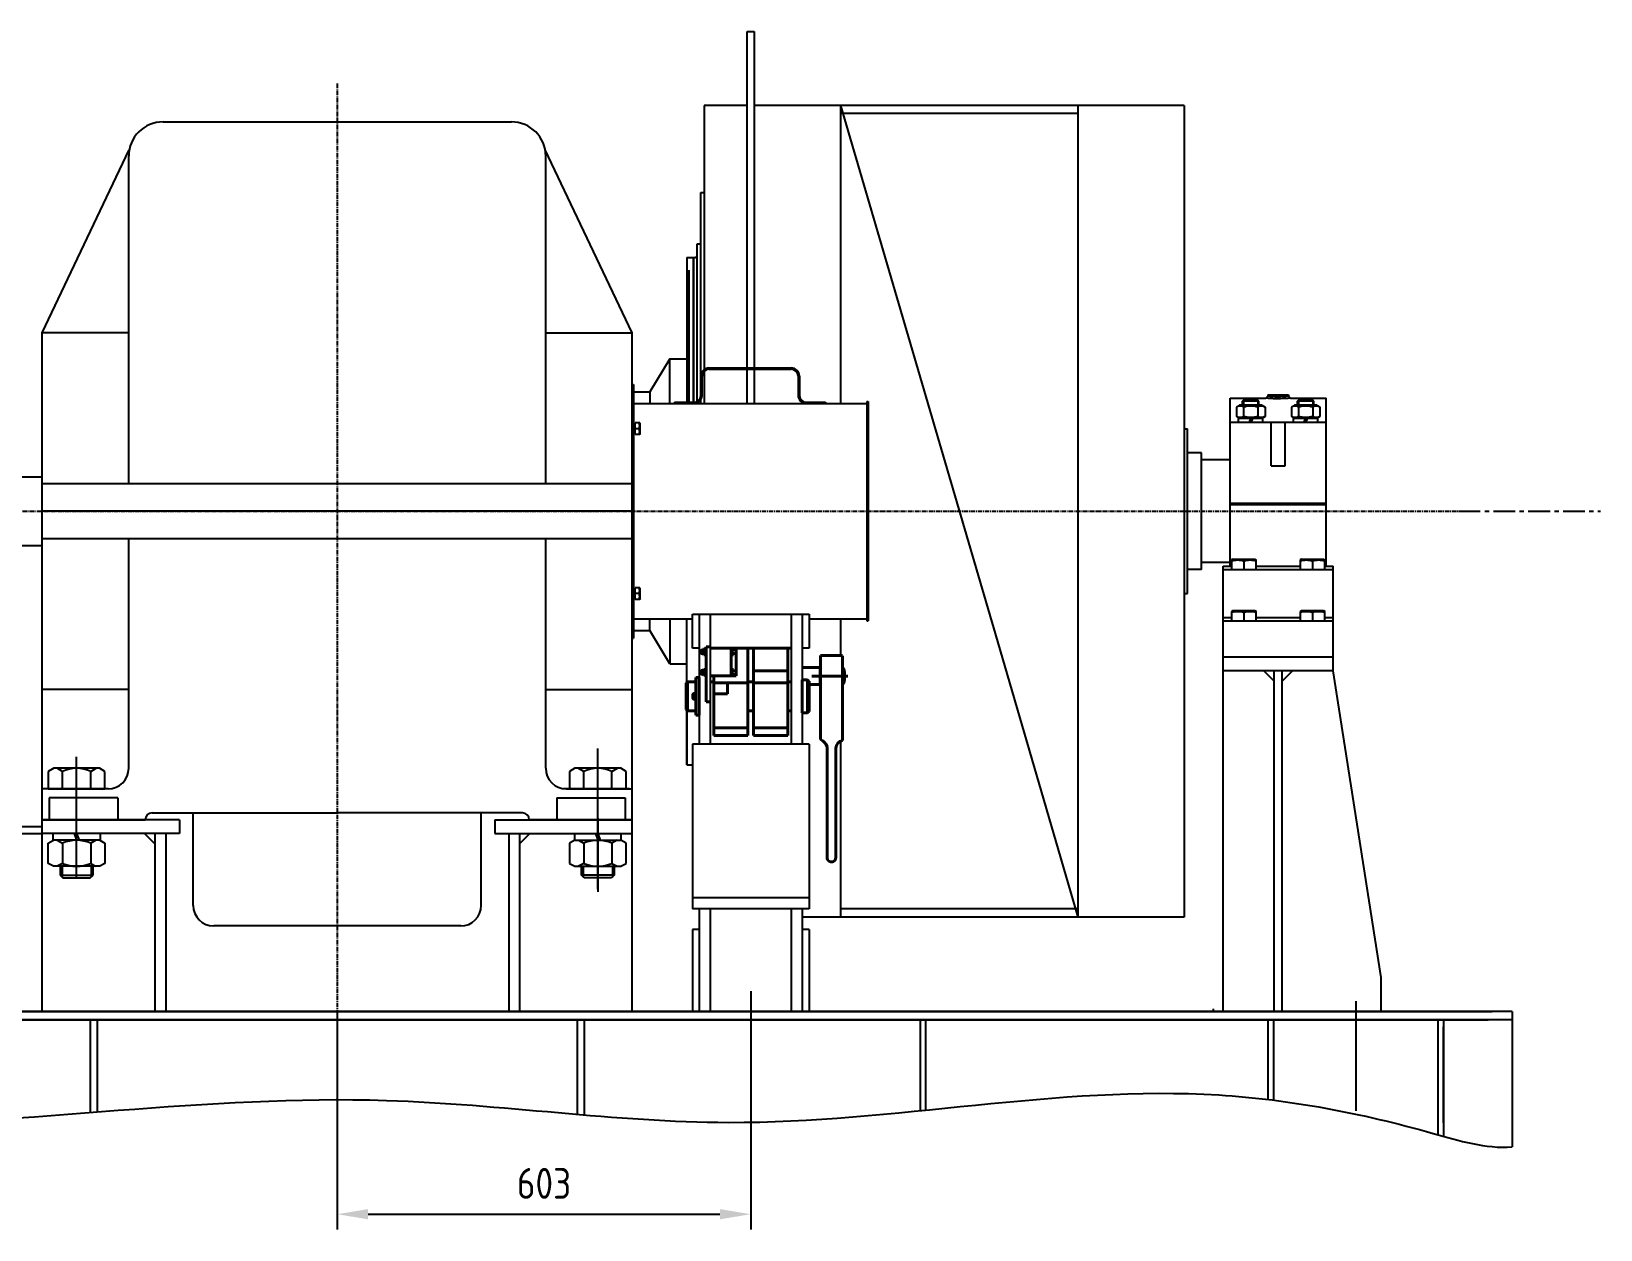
# Model space of a CAD drawing. Header units: millimetres. Extents: x 467 to 39028, y -12467 to 24298.
# Drawn here: x 17589 to 19877, y -1292 to 456 of the extents above; entities that cross this region are included whole.
import ezdxf

# ---------------------------------------------------------------- set-up
doc = ezdxf.new("R2010")
doc.units = ezdxf.units.MM
doc.linetypes.add('CENTER', pattern=[50.8, 31.75, -6.35, 6.35, -6.35])
doc.linetypes.add('CENTER2', pattern=[1.125, 0.75, -0.125, 0.125, -0.125])
for name, color, linetype in [('Bord', 1, 'Continuous'), ('Cen', 5, 'CENTER'), ('CEN2', 5, 'CENTER2'), ('Dim', 7, 'Continuous')]:
    doc.layers.add(name, color=color, linetype=linetype)
doc.layers.add('Con', color=6, linetype='Continuous', lineweight=18)
doc.layers.add('Cont', color=6, linetype='Continuous', lineweight=40)
doc.styles.add('Style1', font='romans.shx', dxfattribs={"width": 0.8})
doc.dimstyles.new('LIN15', dxfattribs={"dimscale": 15, "dimtxt": 3, "dimasz": 3, "dimexe": 1.5, "dimexo": 0, "dimgap": 1.5, "dimtad": 1, "dimdec": 0, "dimzin": 13, "dimdsep": 46, "dimtxsty": 'Style1', "dimcen": 0, "dimclrt": 3, "dimadec": 0, "dimazin": 0, "dimtfac": 1, "dimtdec": 0, "dimtmove": 0, "dimatfit": 3, "dimfxl": 1, "dimtolj": 1, "dimtzin": 13, "dimarcsym": 0})

# ---------------------------------------------------------------- blocks, each defined once
blk = doc.blocks.new('*D88')
at = {"layer": 'Defpoints', "color": 0, "transparency": 16777216}
for p in [(18637.8, -944.2), (18034.9, -974.2), (18637.8, -1269.7)]:
    blk.add_point(p, dxfattribs=at)
at = {"layer": 'Dim', "color": 0, "lineweight": -2, "transparency": 16777216}
for p, q in [((18637.8, -944.2), (18637.8, -1292.2)), ((18034.9, -974.2), (18034.9, -1292.2)), ((18079.9, -1269.7), (18592.8, -1269.7))]:
    blk.add_line(p, q, dxfattribs=at)
at = {"layer": 'Dim', "color": 0, "transparency": 16777216}
for points in [[(18079.9, -1262.2), (18079.9, -1277.2), (18034.9, -1269.7)], [(18592.8, -1262.2), (18592.8, -1277.2), (18637.8, -1269.7)]]:
    blk.add_solid(points, dxfattribs=at)
at = {"layer": 'Dim', "color": 3, "transparency": 16777216, "insert": (18336.4, -1224.7), "char_height": 45, "attachment_point": 5, "style": 'Style1'}
blk.add_mtext('\\A1;603', dxfattribs=at)
blk = doc.blocks.new('ключ2')
for p, q in [((22804.8, 4531.1), (22804.8, 4478.8)), ((22774.6, 4523.3), (22774.6, 4491.3)), ((22775.4, 4523.3), (22898.8, 4523.2)), ((22909.8, 4513.5), (23069.7, 4513.5)), ((22774.6, 4491.3), (22897.3, 4491.3)), ((22908.1, 4500.8), (23070.1, 4500.8))]:
    blk.add_line(p, q)
for centre, radius, start, end in [((22910.4, 4525.4), 11.9, 190.7508, 267.1677), ((23069.7, 4507.2), 6.34, 266.83, 90.0179), ((22914.1, 4483), 18.8, 108.722, 153.9899)]:
    blk.add_arc(centre, radius, start, end)

msp = doc.modelspace()

# ---------------------------------------------------------------- linework, layer by layer
at = {"layer": 'Bord'}
for p, q in [((18632.845, 455.792), (18642.845, 455.792)), ((18632.845, -87.204), (18632.845, 455.792)), ((18642.845, 455.792), (18642.842, -87.204)), ((18569.902, 347.794), (18569.916, -37.447)), ((18632.845, 347.793), (18569.902, 347.793)), ((19269.902, 347.795), (18642.844, 347.793)), ((18768.902, 347.802), (18768.918, -87.204)), ((18768.902, 347.793), (18997.432, -434.204)), ((19114.902, 347.793), (19114.908, -434.204)), ((19269.902, 347.794), (19269.902, -434.204)), ((17780.902, 323.796), (18288.902, 323.796)), ((19114.902, 335.794), (18768.902, 335.793)), ((17604.902, 15.796), (17731.77, 283.072)), ((18464.902, 15.796), (18338.034, 283.072)), ((17730.902, -204.337), (17730.902, 273.796)), ((18338.902, -204.337), (18338.902, 273.796)), ((18564.902, 220.798), (18569.907, 220.798)), ((18564.902, -75.237), (18564.902, 220.798)), ((18559.902, -83.864), (18559.902, 145.798)), ((18559.902, 145.798), (18564.902, 145.798)), ((18544.902, 125.798), (18544.902, -85.204)), ((18544.902, 125.798), (18555.902, 125.798)), ((18544.902, 125.798), (18555.902, 125.798)), ((18553.902, 125.798), (18553.902, -85.204)), ((18553.902, 115.798), (18553.902, 107.498)), ((18554.902, -85.204), (18554.902, 125.798)), ((18554.902, 107.498), (18554.902, 115.798)), ((18547.843, -85.204), (18547.843, 107.498)), ((17604.902, -974.204), (17604.902, 15.796)), ((17730.902, 15.796), (17604.902, 15.796)), ((18338.902, 15.796), (18464.902, 15.796)), ((18464.902, -974.204), (18464.902, 15.796)), ((18519.902, -21.702), (18490.639, -70.074)), ((18519.902, -87.204), (18519.902, -21.702)), ((18519.902, -21.702), (18544.902, -21.702)), ((18569.916, -40.049), (18569.918, -87.204)), ((18576.902, -35.204), (18696.902, -35.204)), ((18576.902, -37.204), (18696.902, -37.204)), ((18464.902, -59.204), (18466.902, -59.204)), ((18466.902, -59.204), (18466.902, -429.204)), ((18564.902, -75.204), (18564.902, -47.204)), ((18566.902, -75.204), (18566.902, -47.204)), ((18706.902, -47.204), (18706.902, -75.204)), ((18708.902, -47.204), (18708.902, -75.204)), ((18464.902, -70.074), (18490.639, -70.074)), ((18466.902, -87.204), (18806.902, -87.204)), ((18490.639, -70.074), (18490.639, -87.204)), ((18526.902, -85.204), (18526.902, -87.204)), ((18526.902, -85.204), (18554.902, -85.204)), ((18526.902, -87.204), (18554.902, -87.204)), ((18531.902, -85.204), (18531.902, -87.204)), ((18554.902, -87.204), (18718.902, -87.204)), ((18564.902, -87.204), (18564.902, -81.837)), ((18718.902, -85.204), (18746.902, -85.204)), ((18718.902, -87.204), (18746.902, -87.204)), ((18741.902, -85.204), (18741.902, -87.204)), ((18746.902, -85.204), (18746.902, -87.204)), ((18806.902, -84.204), (18806.902, -404.204)), ((18806.902, -84.204), (18808.902, -84.204)), ((18808.902, -84.204), (18808.902, -404.204)), ((19336.902, -114.206), (19336.902, -79.206)), ((19336.902, -79.206), (19388.902, -79.206)), ((19350.702, -89.706), (19346.117, -92.352)), ((19383.102, -89.706), (19350.702, -89.706)), ((19354.902, -83.706), (19357.402, -81.206)), ((19354.902, -89.706), (19354.902, -83.706)), ((19378.902, -83.706), (19354.902, -83.706)), ((19356.527, -82.081), (19356.527, -89.706)), ((19356.527, -82.081), (19377.277, -82.081)), ((19376.401, -81.206), (19357.403, -81.206)), ((19378.902, -83.706), (19376.402, -81.206)), ((19377.277, -82.081), (19377.277, -89.706)), ((19378.902, -89.706), (19378.902, -83.706)), ((19383.102, -89.706), (19387.686, -92.352)), ((19388.902, -79.206), (19391.902, -76.206)), ((19391.902, -74.206), (19391.902, -76.206)), ((19391.902, -74.206), (19421.902, -74.206)), ((19421.902, -74.206), (19421.902, -76.206)), ((19421.902, -76.206), (19424.902, -79.206)), ((19424.902, -79.206), (19476.902, -79.206)), ((19430.702, -89.706), (19426.117, -92.352)), ((19463.102, -89.706), (19430.702, -89.706)), ((19434.902, -83.706), (19437.402, -81.206)), ((19434.902, -89.706), (19434.902, -83.706)), ((19458.902, -83.706), (19434.902, -83.706)), ((19436.527, -82.081), (19436.527, -89.706)), ((19436.527, -82.081), (19457.277, -82.081)), ((19456.401, -81.206), (19437.403, -81.206)), ((19458.902, -83.706), (19456.402, -81.206)), ((19457.277, -82.081), (19457.277, -89.706)), ((19458.902, -89.706), (19458.902, -83.706)), ((19463.102, -89.706), (19467.686, -92.352)), ((19476.902, -114.206), (19476.902, -79.206)), ((19336.902, -234.206), (19336.902, -114.206)), ((19336.902, -114.206), (19476.902, -114.206)), ((19346.117, -92.352), (19346.117, -106.059)), ((19346.117, -106.059), (19350.702, -108.706)), ((19349.152, -114.206), (19349.152, -108.706)), ((19384.652, -108.706), (19349.152, -108.706)), ((19356.509, -92.352), (19356.509, -106.059)), ((19366.439, -108.706), (19364.438, -114.206)), ((19369.366, -108.706), (19367.364, -114.206)), ((19377.294, -92.352), (19377.294, -106.059)), ((19387.686, -106.059), (19383.102, -108.706)), ((19384.652, -114.206), (19384.652, -108.706)), ((19387.686, -92.352), (19387.686, -106.059)), ((19396.902, -177.892), (19396.902, -114.206)), ((19416.902, -177.892), (19416.902, -114.206)), ((19426.117, -92.352), (19426.117, -106.059)), ((19426.117, -106.059), (19430.702, -108.706)), ((19429.152, -114.206), (19429.152, -108.706)), ((19464.652, -108.706), (19429.152, -108.706)), ((19436.509, -92.352), (19436.509, -106.059)), ((19446.439, -108.706), (19444.438, -114.206)), ((19449.366, -108.706), (19447.364, -114.206)), ((19457.294, -92.352), (19457.294, -106.059)), ((19467.686, -106.059), (19463.102, -108.706)), ((19464.652, -114.206), (19464.652, -108.706)), ((19467.686, -92.352), (19467.686, -106.059)), ((19476.902, -234.206), (19476.902, -114.206)), ((18466.902, -116.445), (18469.402, -116.445)), ((18469.402, -132.495), (18469.402, -115.495)), ((18475.911, -115.495), (18469.402, -115.495)), ((18475.152, -123.995), (18469.402, -123.995)), ((18475.911, -132.495), (18469.402, -132.495)), ((18476.402, -116.345), (18475.911, -115.495)), ((18476.402, -131.645), (18475.911, -132.495)), ((18476.402, -131.645), (18476.402, -116.346)), ((19269.902, -124.206), (19274.902, -124.206)), ((19274.902, -364.206), (19274.902, -124.206)), ((19294.902, -159.206), (19274.902, -159.206)), ((19294.902, -329.206), (19294.902, -159.206)), ((19336.902, -169.206), (19294.902, -169.206)), ((19396.902, -177.894), (19416.902, -177.894)), ((17504.902, -194.204), (17604.902, -194.204)), ((18034.902, -204.337), (17604.902, -204.337)), ((18464.902, -204.337), (18034.902, -204.337)), ((18466.902, -194.202), (18464.902, -194.202)), ((18034.902, -244.204), (17604.902, -244.204)), ((18464.902, -244.204), (18034.902, -244.204)), ((19336.902, -232.206), (19476.902, -232.206)), ((19336.902, -324.206), (19336.902, -234.206)), ((19336.902, -234.206), (19476.902, -234.206)), ((19353.902, -234.206), (19353.902, -232.206)), ((19354.902, -234.206), (19354.902, -232.206)), ((19378.902, -234.206), (19378.902, -232.206)), ((19379.902, -234.206), (19379.902, -232.206)), ((19433.902, -234.206), (19433.902, -232.206)), ((19434.902, -234.206), (19434.902, -232.206)), ((19458.902, -234.206), (19458.902, -232.206)), ((19459.902, -234.206), (19459.902, -232.206)), ((19476.902, -324.206), (19476.902, -234.206)), ((17504.902, -294.204), (17604.902, -294.204)), ((18034.902, -284.337), (17604.902, -284.337)), ((17730.902, -619.204), (17730.902, -284.337)), ((18464.902, -284.337), (18034.902, -284.337)), ((18338.902, -619.204), (18338.902, -284.337)), ((18466.902, -294.205), (18464.902, -294.205)), ((19336.902, -319.206), (19294.902, -319.206)), ((19340.702, -314.206), (19338.902, -315.245)), ((19338.902, -315.245), (19338.902, -329.206)), ((19340.702, -314.206), (19373.101, -314.206)), ((19356.902, -316.852), (19356.902, -329.206)), ((19373.102, -314.206), (19374.902, -315.245)), ((19374.902, -329.206), (19374.902, -315.245)), ((19440.702, -314.206), (19438.902, -315.245)), ((19438.902, -315.245), (19438.902, -329.206)), ((19440.702, -314.206), (19473.101, -314.206)), ((19456.902, -316.852), (19456.902, -329.206)), ((19473.102, -314.206), (19474.902, -315.245)), ((19474.902, -329.206), (19474.902, -315.245)), ((19294.902, -329.206), (19274.902, -329.206)), ((19326.902, -399.206), (19326.902, -324.206)), ((19326.902, -324.206), (19338.902, -324.206)), ((19326.902, -329.206), (19486.902, -329.206)), ((19374.902, -324.206), (19438.902, -324.206)), ((19474.902, -324.206), (19486.902, -324.206)), ((19486.902, -399.206), (19486.902, -324.206)), ((18466.902, -356.862), (18469.402, -356.862)), ((18469.402, -372.912), (18469.402, -355.912)), ((18475.911, -355.912), (18469.402, -355.912)), ((18475.152, -364.412), (18469.402, -364.412)), ((18476.402, -356.762), (18475.911, -355.912)), ((18476.402, -372.062), (18476.402, -356.762)), ((19269.902, -364.206), (19274.902, -364.206)), ((18475.911, -372.912), (18469.402, -372.912)), ((18476.402, -372.062), (18475.911, -372.912)), ((18466.902, -401.204), (18552.843, -401.204)), ((18490.639, -418.333), (18490.639, -401.204)), ((18519.902, -401.204), (18519.902, -466.705)), ((18544.902, -494.063), (18544.902, -401.204)), ((18544.902, -494.063), (18544.902, -401.204)), ((18544.902, -494.063), (18544.902, -401.204)), ((18722.843, -401.204), (18806.902, -401.204)), ((18768.929, -401.204), (18768.929, -454.451)), ((18806.902, -404.204), (18808.902, -404.204)), ((19326.902, -974.206), (19326.902, -399.206)), ((19326.902, -399.206), (19338.902, -399.206)), ((19326.902, -399.206), (19338.902, -399.206)), ((19326.902, -404.206), (19486.902, -404.206)), ((19340.702, -389.206), (19338.902, -390.245)), ((19338.902, -390.245), (19338.902, -404.206)), ((19340.702, -389.206), (19373.101, -389.206)), ((19356.902, -391.852), (19356.902, -404.206)), ((19373.102, -389.206), (19374.902, -390.245)), ((19374.902, -404.206), (19374.902, -390.245)), ((19374.902, -399.206), (19438.902, -399.206)), ((19374.902, -399.206), (19438.902, -399.206)), ((19440.702, -389.206), (19438.902, -390.245)), ((19438.902, -390.245), (19438.902, -404.206)), ((19440.702, -389.206), (19473.101, -389.206)), ((19456.902, -391.852), (19456.902, -404.206)), ((19473.102, -389.206), (19474.902, -390.245)), ((19474.902, -404.206), (19474.902, -390.245)), ((19474.902, -399.206), (19486.902, -399.206)), ((19474.902, -399.206), (19486.902, -399.206)), ((19486.902, -477.206), (19486.902, -399.206)), ((18464.902, -418.333), (18490.639, -418.333)), ((18464.902, -429.204), (18466.902, -429.204)), ((18519.902, -466.705), (18490.639, -418.333)), ((18768.93, -434.204), (18768.931, -454.451)), ((18997.432, -434.204), (19114.912, -836.202)), ((19114.908, -434.204), (19114.912, -836.202)), ((19269.902, -434.204), (19269.905, -836.202)), ((19486.902, -457.206), (19326.902, -457.206)), ((18519.902, -466.705), (18544.902, -466.705)), ((19486.902, -477.206), (19326.902, -477.206)), ((19385.902, -477.206), (19400.902, -492.206)), ((19400.902, -974.206), (19400.902, -477.206)), ((19412.902, -974.206), (19412.902, -477.206)), ((19412.902, -492.206), (19427.902, -477.206)), ((19556.902, -924.206), (19486.902, -477.206)), ((17730.902, -504.204), (17604.902, -504.204)), ((18338.902, -504.204), (18464.902, -504.204)), ((18544.902, -614.205), (18544.902, -534.344)), ((18544.902, -614.205), (18544.902, -534.344)), ((18544.902, -614.205), (18544.902, -534.344)), ((18544.902, -534.344), (18544.902, -614.205)), ((18414.902, -795.651), (18414.902, -590.442)), ((18768.936, -579.371), (18768.945, -836.199)), ((17654.902, -777.479), (17654.902, -602.658)), ((18414.902, -777.479), (18414.902, -602.658)), ((18414.902, -777.479), (18414.902, -602.658)), ((18544.902, -614.205), (18547.843, -614.205)), ((18544.902, -614.205), (18547.843, -614.205)), ((18544.902, -614.205), (18552.843, -614.205)), ((18544.902, -614.205), (18552.843, -614.205)), ((18544.902, -614.205), (18552.843, -614.205)), ((17621.491, -619.204), (17613.602, -623.759)), ((17613.602, -623.759), (17613.602, -649.204)), ((17688.313, -619.204), (17621.491, -619.204)), ((17634.252, -623.759), (17626.363, -619.204)), ((17634.252, -649.204), (17634.252, -623.759)), ((17675.552, -623.759), (17683.441, -619.204)), ((17675.552, -649.204), (17675.552, -623.759)), ((17696.202, -623.759), (17688.313, -619.204)), ((17696.202, -649.204), (17696.202, -623.759)), ((18381.491, -619.204), (18373.602, -623.759)), ((18373.602, -623.759), (18373.602, -649.204)), ((18448.313, -619.204), (18381.491, -619.204)), ((18394.252, -623.759), (18386.363, -619.204)), ((18394.252, -649.204), (18394.252, -623.759)), ((18435.552, -623.759), (18443.441, -619.204)), ((18435.552, -649.204), (18435.552, -623.759)), ((18456.202, -623.759), (18448.313, -619.204)), ((18456.202, -649.204), (18456.202, -623.759)), ((17700.902, -649.204), (17604.902, -649.204)), ((17613.602, -649.204), (17696.202, -649.204)), ((17714.902, -662.204), (17614.902, -662.204)), ((17614.902, -662.204), (17614.902, -694.204)), ((17714.902, -662.204), (17714.902, -694.204)), ((18354.902, -662.204), (18454.902, -662.204)), ((18354.902, -662.204), (18354.902, -694.204)), ((18460.902, -649.204), (18364.902, -649.204)), ((18368.902, -649.204), (18464.902, -649.204)), ((18373.602, -649.204), (18456.202, -649.204)), ((18456.203, -649.204), (18373.603, -649.204)), ((18454.902, -662.204), (18454.902, -694.204)), ((17764.902, -684.204), (18034.902, -684.204)), ((17824.902, -819.204), (17824.902, -684.204)), ((18304.902, -684.204), (18034.902, -684.204)), ((18244.902, -819.204), (18244.902, -684.204)), ((17542.958, -704.204), (17604.902, -704.204)), ((17604.902, -694.204), (17754.902, -694.204)), ((17604.902, -694.204), (17754.902, -694.204)), ((17804.902, -694.204), (17604.902, -694.204)), ((17754.902, -694.204), (17754.902, -694.204)), ((17754.902, -694.204), (17754.902, -694.204)), ((17804.902, -694.204), (17804.902, -714.204)), ((18264.902, -694.204), (18264.902, -714.204)), ((18264.902, -694.204), (18464.902, -694.204)), ((18464.902, -694.204), (18314.902, -694.204)), ((18314.902, -694.204), (18314.902, -694.204)), ((18414.902, -691.865), (18414.902, -799.175)), ((17542.958, -714.204), (17604.902, -714.204)), ((17804.902, -714.204), (17604.902, -714.204)), ((17613.602, -728.563), (17621.152, -724.204)), ((17613.602, -757.845), (17613.602, -728.563)), ((17620.652, -724.204), (17620.652, -714.204)), ((17689.152, -724.204), (17620.652, -724.204)), ((17688.652, -724.204), (17621.152, -724.204)), ((17626.702, -724.204), (17634.252, -728.563)), ((17634.252, -728.563), (17634.252, -757.845)), ((17651.262, -714.204), (17654.902, -724.204)), ((17654.902, -714.204), (17658.542, -724.204)), ((17683.102, -724.204), (17675.552, -728.563)), ((17675.552, -728.563), (17675.552, -757.845)), ((17688.652, -724.204), (17696.202, -728.563)), ((17689.152, -714.204), (17689.152, -724.204)), ((17696.202, -728.563), (17696.202, -757.845)), ((17768.902, -729.204), (17753.902, -714.204)), ((17768.902, -714.204), (17768.902, -974.204)), ((17784.902, -714.204), (17784.902, -974.204)), ((18264.902, -714.204), (18464.902, -714.204)), ((18284.902, -714.204), (18284.902, -974.204)), ((18300.902, -714.204), (18300.902, -974.204)), ((18300.902, -729.204), (18315.902, -714.204)), ((18381.152, -724.204), (18373.602, -728.563)), ((18373.602, -728.563), (18373.602, -757.845)), ((18380.652, -714.204), (18380.652, -724.204)), ((18380.652, -724.204), (18449.152, -724.204)), ((18381.152, -724.204), (18448.652, -724.204)), ((18386.702, -724.204), (18394.252, -728.563)), ((18394.252, -728.563), (18394.252, -757.845)), ((18411.262, -714.204), (18414.902, -724.204)), ((18414.902, -714.204), (18418.542, -724.204)), ((18443.102, -724.204), (18435.552, -728.563)), ((18435.552, -728.563), (18435.552, -757.845)), ((18456.202, -728.563), (18448.652, -724.204)), ((18449.152, -724.204), (18449.152, -714.204)), ((18456.202, -757.845), (18456.202, -728.563)), ((17621.152, -762.204), (17613.602, -757.845)), ((17688.652, -762.204), (17621.152, -762.204)), ((17634.252, -757.845), (17626.702, -762.204)), ((17630.902, -762.204), (17630.902, -775.204)), ((17630.902, -775.204), (17634.902, -779.204)), ((17630.902, -775.204), (17678.902, -775.204)), ((17633.609, -762.204), (17633.609, -777.91)), ((17674.902, -779.204), (17678.902, -775.204)), ((17675.552, -757.845), (17683.102, -762.204)), ((17676.196, -762.204), (17676.196, -777.91)), ((17678.902, -775.204), (17678.902, -762.204)), ((17696.202, -757.845), (17688.652, -762.204)), ((18373.602, -757.845), (18381.152, -762.204)), ((18381.152, -762.204), (18448.652, -762.204)), ((18394.252, -757.845), (18386.702, -762.204)), ((18390.902, -775.204), (18390.902, -762.204)), ((18438.902, -775.204), (18390.902, -775.204)), ((18394.902, -779.204), (18390.902, -775.204)), ((18393.609, -762.204), (18393.609, -777.91)), ((18438.902, -775.204), (18434.902, -779.204)), ((18435.552, -757.845), (18443.102, -762.204)), ((18436.196, -762.204), (18436.196, -777.91)), ((18438.902, -762.204), (18438.902, -775.204)), ((18448.652, -762.204), (18456.202, -757.845)), ((17634.902, -779.204), (17674.902, -779.204)), ((18434.902, -779.204), (18394.902, -779.204)), ((19255.338, -836.202), (18712.843, -836.2)), ((19114.912, -824.202), (18768.945, -824.201)), ((19269.905, -836.202), (19255.338, -836.202)), ((18214.902, -849.204), (17854.902, -849.204)), ((19556.902, -974.206), (19556.902, -924.206)), ((19519.902, -958.694), (19519.902, -1118.854)), ((13737.902, -974.204), (19718.724, -974.204)), ((17604.902, -974.204), (17784.902, -974.204)), ((17604.902, -974.204), (17784.902, -974.204)), ((17604.902, -974.204), (17784.902, -974.204)), ((17604.902, -974.204), (17784.902, -974.204)), ((18284.902, -974.204), (18464.902, -974.204)), ((18284.902, -974.204), (18464.902, -974.204)), ((18620.337, -974.204), (18655.337, -974.204)), ((18620.337, -974.204), (18655.337, -974.204)), ((19220.338, -974.204), (19255.338, -974.204)), ((19220.338, -974.204), (19255.338, -974.204)), ((19311.902, -970.206), (19311.902, -974.206)), ((19354.902, -974.204), (19684.902, -974.204)), ((19354.902, -974.204), (19684.902, -974.204)), ((19354.902, -974.204), (19684.902, -974.204)), ((19684.902, -974.204), (19354.902, -974.204)), ((19354.902, -974.204), (19684.902, -974.204)), ((19684.902, -974.204), (19354.902, -974.204)), ((19747.902, -974.204), (19747.902, -986.204)), ((19747.902, -974.204), (19747.902, -986.204)), ((13737.902, -986.204), (19713.27, -986.204)), ((17674.902, -986.204), (17674.902, -1121.198)), ((17684.902, -986.204), (17684.902, -1120.423)), ((18384.902, -986.204), (18384.902, -1123.87)), ((18394.902, -986.204), (18394.902, -1124.714)), ((18884.901, -986.204), (18884.901, -1118.669)), ((18892.901, -986.204), (18892.901, -1117.87)), ((19385.902, -986.206), (19397.902, -986.206)), ((19391.901, -986.204), (19391.901, -1102.049)), ((19399.901, -986.204), (19399.901, -1102.949)), ((19639.904, -986.204), (19639.904, -1153.718)), ((19647.904, -986.204), (19647.904, -1155.984)), ((19647.904, -1136.204), (19647.904, -996.204)), ((19747.902, -986.204), (19747.902, -1171.409))]:
    msp.add_line(p, q, dxfattribs=at)
at = {"layer": 'Bord', "ltscale": 0.496}
for p, q in [((18568.943, -447.137), (18564.91, -447.137)), ((18568.943, -451.271), (18564.91, -451.271)), ((18568.943, -477.137), (18564.91, -477.137)), ((18568.943, -481.271), (18564.91, -481.271))]:
    msp.add_line(p, q, dxfattribs=at)
at = {"layer": 'Bord', "ltscale": 30}
for p, q in [((19747.902, -974.204), (14047.902, -974.204)), ((19747.902, -986.204), (14047.902, -986.204))]:
    msp.add_line(p, q, dxfattribs=at)
at = {"layer": 'Bord'}
for points in [[(18468.157, -131.516), (18467.739, -131.528), (18467.321, -131.537), (18466.902, -131.543)], [(18469.402, -131.543), (18468.983, -131.537), (18468.565, -131.528), (18468.152, -131.516)], [(18469.402, -131.462), (18468.988, -131.483), (18468.573, -131.501), (18468.157, -131.516)], [(18475.152, -123.995), (18475.31, -123.499), (18475.45, -123.012), (18475.571, -122.536), (18475.673, -122.066), (18475.758, -121.6), (18475.825, -121.136), (18475.873, -120.672), (18475.902, -120.209), (18475.911, -119.745), (18475.902, -119.282), (18475.873, -118.818), (18475.824, -118.355), (18475.758, -117.89), (18475.673, -117.424), (18475.571, -116.955), (18475.45, -116.478), (18475.31, -115.992), (18475.152, -115.495)], [(18475.152, -132.495), (18475.31, -131.999), (18475.45, -131.512), (18475.571, -131.036), (18475.673, -130.566), (18475.758, -130.1), (18475.825, -129.636), (18475.873, -129.172), (18475.902, -128.709), (18475.911, -128.245), (18475.902, -127.782), (18475.873, -127.318), (18475.824, -126.855), (18475.758, -126.39), (18475.673, -125.924), (18475.571, -125.455), (18475.45, -124.978), (18475.31, -124.492), (18475.152, -123.995)], [(18475.152, -364.412), (18475.31, -363.916), (18475.45, -363.429), (18475.571, -362.952), (18475.673, -362.483), (18475.758, -362.016), (18475.825, -361.552), (18475.873, -361.088), (18475.902, -360.625), (18475.911, -360.161), (18475.902, -359.698), (18475.873, -359.235), (18475.824, -358.771), (18475.758, -358.307), (18475.673, -357.84), (18475.571, -357.371), (18475.45, -356.895), (18475.31, -356.408), (18475.152, -355.912)], [(18475.152, -372.912), (18475.31, -372.416), (18475.45, -371.929), (18475.571, -371.452), (18475.673, -370.983), (18475.758, -370.516), (18475.825, -370.052), (18475.873, -369.588), (18475.902, -369.125), (18475.911, -368.661), (18475.902, -368.198), (18475.873, -367.735), (18475.824, -367.271), (18475.758, -366.807), (18475.673, -366.34), (18475.571, -365.871), (18475.45, -365.395), (18475.31, -364.908), (18475.152, -364.412)], [(18468.157, -371.932), (18467.739, -371.944), (18467.321, -371.953), (18466.902, -371.959)], [(18469.402, -371.959), (18468.983, -371.953), (18468.565, -371.944), (18468.152, -371.932)], [(18469.402, -371.878), (18468.988, -371.899), (18468.573, -371.917), (18468.157, -371.932)]]:
    msp.add_lwpolyline(points, dxfattribs=at)
for centre, radius, start, end in [((17780.902, 273.796), 50, 90, 180), ((18288.902, 273.796), 50, 0, 90), ((18555.902, 129.798), 4, 270, 0), ((18576.902, -47.204), 12, 90, 180), ((18576.902, -47.204), 10, 90, 180), ((18696.902, -47.204), 12, 0, 90), ((18696.902, -47.204), 10, 0, 90), ((18554.902, -75.204), 12, 270, 0), ((18554.902, -75.204), 10, 270, 0), ((18718.902, -75.204), 12, 180, 270), ((18718.902, -75.204), 10, 180, 270), ((17654.902, -668.29), 49.086, 65.122089, 114.877911), ((17700.902, -619.204), 30, 270, 0), ((18368.902, -619.204), 30, 180, 270), ((18414.902, -668.29), 49.086, 65.122089, 114.877911), ((17764.902, -694.204), 10, 90, 180), ((18304.902, -694.204), 10, 0, 90), ((17654.902, -775.296), 51.092, 66.160913, 113.839087), ((18414.902, -775.296), 51.092, 66.160913, 113.839087), ((17654.902, -711.111), 51.092, 246.160913, 293.839087), ((18414.902, -711.111), 51.092, 246.160913, 293.839087), ((17854.902, -819.204), 30, 180, 270), ((18214.902, -819.204), 30, 270, 0)]:
    msp.add_arc(centre, radius, start, end, dxfattribs=at)
for points, knots in [([(19354.902, -91.541), (19354.198, -91.239), (19352.75, -90.77), (19349.656, -90.65), (19347.456, -91.579), (19346.117, -92.352)], [0, 0, 0, 0, 0.25079605, 0.49348471, 1, 1, 1, 1]), ([(19377.294, -92.352), (19373.926, -91.38), (19366.902, -90.109), (19359.877, -91.38), (19356.509, -92.352)], [0, 0, 0, 0, 0.50000001, 1, 1, 1, 1]), ([(19387.686, -92.352), (19386.347, -91.579), (19384.148, -90.65), (19381.054, -90.77), (19379.605, -91.239), (19378.901, -91.541)], [0, 0, 0, 0, 0.50651532, 0.74920398, 1, 1, 1, 1]), ([(19406.902, -80.155), (19404.59, -80.155), (19400.326, -80.082), (19395.306, -79.748), (19392.09, -79.55), (19390.426, -79.282), (19389.507, -79.394), (19388.982, -79.126), (19388.902, -79.206)], [0, 0, 0, 0, 0.3846229, 0.71004497, 0.83391591, 0.92527564, 0.98118604, 1, 1, 1, 1]), ([(19406.902, -77.173), (19404.975, -77.173), (19401.42, -77.096), (19397.237, -76.762), (19394.558, -76.55), (19393.172, -76.297), (19392.406, -76.377), (19391.969, -76.139), (19391.902, -76.206)], [0, 0, 0, 0, 0.38431899, 0.70972234, 0.83368472, 0.92515503, 0.98115296, 1, 1, 1, 1]), ([(19421.902, -76.206), (19420.468, -76.492), (19415.449, -76.82), (19410.452, -77.173), (19406.902, -77.173)], [0, 0, 0, 0, 0.29167431, 1, 1, 1, 1]), ([(19424.902, -79.206), (19423.174, -79.488), (19417.158, -79.808), (19411.161, -80.155), (19406.902, -80.155)], [0, 0, 0, 0, 0.29133686, 1, 1, 1, 1]), ([(19434.902, -91.541), (19434.198, -91.239), (19432.75, -90.77), (19429.656, -90.65), (19427.456, -91.579), (19426.117, -92.352)], [0, 0, 0, 0, 0.25079605, 0.49348471, 1, 1, 1, 1]), ([(19457.294, -92.352), (19453.926, -91.38), (19446.902, -90.109), (19439.877, -91.38), (19436.509, -92.352)], [0, 0, 0, 0, 0.50000001, 1, 1, 1, 1]), ([(19467.686, -92.352), (19466.347, -91.579), (19464.148, -90.65), (19461.054, -90.77), (19459.605, -91.239), (19458.901, -91.541)], [0, 0, 0, 0, 0.50651532, 0.74920398, 1, 1, 1, 1]), ([(19354.902, -106.871), (19354.198, -107.172), (19352.75, -107.641), (19349.656, -107.761), (19347.456, -106.832), (19346.117, -106.059)], [0, 0, 0, 0, 0.25079605, 0.49348471, 1, 1, 1, 1]), ([(19377.294, -106.059), (19373.926, -107.031), (19366.902, -108.302), (19359.877, -107.031), (19356.509, -106.059)], [0, 0, 0, 0, 0.50000001, 1, 1, 1, 1]), ([(19387.686, -106.059), (19386.347, -106.832), (19384.148, -107.761), (19381.054, -107.641), (19379.605, -107.172), (19378.901, -106.871)], [0, 0, 0, 0, 0.50651532, 0.74920398, 1, 1, 1, 1]), ([(19434.902, -106.871), (19434.198, -107.172), (19432.75, -107.641), (19429.656, -107.761), (19427.456, -106.832), (19426.117, -106.059)], [0, 0, 0, 0, 0.25079605, 0.49348471, 1, 1, 1, 1]), ([(19457.294, -106.059), (19453.926, -107.031), (19446.902, -108.302), (19439.877, -107.031), (19436.509, -106.059)], [0, 0, 0, 0, 0.50000001, 1, 1, 1, 1]), ([(19467.686, -106.059), (19466.347, -106.832), (19464.148, -107.761), (19461.054, -107.641), (19459.605, -107.172), (19458.901, -106.871)], [0, 0, 0, 0, 0.50651532, 0.74920398, 1, 1, 1, 1]), ([(19338.902, -316.852), (19341.793, -315.889), (19347.902, -314.601), (19354.011, -315.889), (19356.902, -316.852)], [0, 0, 0, 0, 0.50000003, 1, 1, 1, 1]), ([(19356.902, -316.852), (19359.793, -315.889), (19365.902, -314.601), (19372.011, -315.889), (19374.902, -316.852)], [0, 0, 0, 0, 0.50000003, 1, 1, 1, 1]), ([(19438.902, -316.852), (19441.793, -315.889), (19447.902, -314.601), (19454.011, -315.889), (19456.902, -316.852)], [0, 0, 0, 0, 0.50000003, 1, 1, 1, 1]), ([(19456.902, -316.852), (19459.793, -315.889), (19465.902, -314.601), (19472.011, -315.889), (19474.902, -316.852)], [0, 0, 0, 0, 0.50000003, 1, 1, 1, 1]), ([(19338.902, -391.852), (19341.793, -390.889), (19347.902, -389.601), (19354.011, -390.889), (19356.902, -391.852)], [0, 0, 0, 0, 0.50000003, 1, 1, 1, 1]), ([(19356.902, -391.852), (19359.793, -390.889), (19365.902, -389.601), (19372.011, -390.889), (19374.902, -391.852)], [0, 0, 0, 0, 0.50000003, 1, 1, 1, 1]), ([(19438.902, -391.852), (19441.793, -390.889), (19447.902, -389.601), (19454.011, -390.889), (19456.902, -391.852)], [0, 0, 0, 0, 0.50000003, 1, 1, 1, 1]), ([(19456.902, -391.852), (19459.793, -390.889), (19465.902, -389.601), (19472.011, -390.889), (19474.902, -391.852)], [0, 0, 0, 0, 0.50000003, 1, 1, 1, 1])]:
    msp.add_open_spline(points, degree=3, knots=knots, dxfattribs=at)
for points in [[(19356.509, -92.352), (19355.99, -92.052), (19355.454, -91.777), (19354.902, -91.541)], [(19356.509, -106.059), (19355.99, -106.359), (19355.454, -106.635), (19354.902, -106.871)], [(19378.901, -91.541), (19378.349, -91.777), (19377.814, -92.052), (19377.294, -92.352)], [(19378.901, -106.871), (19378.349, -106.635), (19377.814, -106.359), (19377.294, -106.059)], [(19436.509, -92.352), (19435.99, -92.052), (19435.454, -91.777), (19434.902, -91.541)], [(19436.509, -106.059), (19435.99, -106.359), (19435.454, -106.635), (19434.902, -106.871)], [(19458.901, -91.541), (19458.349, -91.777), (19457.814, -92.052), (19457.294, -92.352)], [(19458.901, -106.871), (19458.349, -106.635), (19457.814, -106.359), (19457.294, -106.059)]]:
    msp.add_open_spline(points, degree=3, dxfattribs=at)
at = {"layer": 'Bord', "ltscale": 30}
msp.add_open_spline([(13875.905, -1091.861), (14141.014, -1078.105), (14392.52, -1134.356), (14873.023, -1145.509), (15556.865, -1019.387), (16283.852, -1159.077), (16805.36, -1105.57), (17419.244, -1166.268), (18009.246, -1067.706), (18688.617, -1173.839), (19188.46, -1056.865), (19564.837, -1129.264), (19709.392, -1174.46), (19747.902, -1171.409)], degree=3, knots=[143.43725897, 143.43725897, 143.43725897, 143.43725897, 315.92930174, 868.64223482, 1651.09301713, 2326.09157138, 2893.16112726, 3390.65156975, 4167.27808277, 4660.0046951, 5388.27424012, 5708.03366835, 5823.78419131, 5823.78419131, 5823.78419131, 5823.78419131], dxfattribs=at)
at = {"layer": 'Cen', "ltscale": 0.2}
for p, q in [((18034.902, 379.756), (18034.902, -974.204)), ((13746.782, -244.204), (19698.002, -244.204))]:
    msp.add_line(p, q, dxfattribs=at)
at = {"layer": 'Cen'}
for p, q in [((19669.902, -244.204), (19877.04, -244.204)), ((18555.512, -508.153), (18555.512, -520.083))]:
    msp.add_line(p, q, dxfattribs=at)
at = {"layer": 'CEN2'}
msp.add_line((18768.932, -484.594), (18778.577, -484.594), dxfattribs=at)
at = {"layer": 'Con'}
msp.add_lwpolyline([(18776.132, -477.844), (18774.24, -477.844), (18774.24, -490.901), (18776.132, -490.901)], close=True, dxfattribs=at)
at = {"layer": 'Cont', "linetype": 'Continuous', "lineweight": 25}
for p, q in [((18552.843, -444.204), (18552.843, -394.204)), ((18552.843, -394.204), (18722.843, -394.204)), ((18562.843, -394.204), (18562.843, -584.204)), ((18578.843, -394.204), (18578.843, -584.204)), ((18696.843, -394.204), (18696.843, -584.204)), ((18712.843, -394.204), (18712.843, -584.204)), ((18722.843, -394.204), (18722.843, -444.204)), ((18562.843, -444.204), (18552.843, -444.204)), ((18722.843, -444.204), (18712.843, -444.204)), ((18552.843, -584.204), (18552.843, -824.204)), ((18722.843, -584.204), (18552.843, -584.204)), ((18722.843, -584.204), (18722.843, -734.204)), ((18722.843, -734.204), (18722.843, -808.204)), ((18722.843, -808.204), (18552.843, -808.204)), ((18722.843, -808.204), (18722.843, -824.204)), ((18722.843, -824.204), (18552.843, -824.204)), ((18578.843, -824.204), (18562.843, -824.204)), ((18562.843, -824.204), (18562.843, -974.204)), ((18578.843, -824.204), (18578.843, -974.204)), ((18696.843, -824.204), (18696.843, -974.204)), ((18712.843, -824.204), (18696.843, -824.204)), ((18712.843, -824.204), (18712.843, -974.204)), ((18552.843, -854.204), (18552.843, -974.204)), ((18562.843, -854.204), (18552.843, -854.204)), ((18722.843, -854.204), (18712.843, -854.204)), ((18722.843, -854.204), (18722.843, -917.21)), ((18722.843, -917.21), (18722.843, -947.939)), ((18722.843, -947.939), (18722.843, -974.204)), ((18722.843, -974.204), (18552.843, -974.204))]:
    msp.add_line(p, q, dxfattribs=at)
at = {"layer": 'Cont', "ltscale": 0.496}
for p, q in [((18564.343, -447.704), (18565.343, -446.704)), ((18564.343, -450.704), (18564.343, -447.704)), ((18565.343, -451.704), (18564.343, -450.704)), ((18565.343, -446.704), (18568.943, -446.704)), ((18565.343, -451.704), (18565.343, -446.704)), ((18568.943, -451.704), (18565.343, -451.704)), ((18569.347, -444.904), (18568.943, -445.604)), ((18568.943, -445.604), (18568.943, -452.804)), ((18569.347, -447.054), (18568.943, -446.354)), ((18569.347, -451.354), (18568.943, -452.054)), ((18568.943, -452.804), (18569.347, -453.504)), ((18571.239, -444.904), (18569.347, -444.904)), ((18571.239, -447.054), (18569.347, -447.054)), ((18571.239, -451.354), (18569.347, -451.354)), ((18569.347, -453.504), (18571.239, -453.504)), ((18571.643, -445.604), (18571.239, -444.904)), ((18571.643, -446.354), (18571.239, -447.054)), ((18571.643, -452.054), (18571.239, -451.354)), ((18571.239, -453.504), (18571.643, -452.804)), ((18571.643, -445.454), (18571.643, -452.954)), ((18572.843, -445.454), (18571.643, -445.454)), ((18571.643, -445.604), (18571.643, -452.804)), ((18572.843, -448.767), (18571.643, -449.204)), ((18572.843, -449.204), (18571.643, -449.64)), ((18571.643, -452.954), (18572.843, -452.954)), ((18572.843, -452.954), (18572.843, -445.454)), ((18612.643, -444.954), (18609.343, -444.954)), ((18609.343, -444.954), (18609.343, -453.454)), ((18609.343, -453.454), (18612.643, -453.454)), ((18610.943, -449.904), (18610.943, -448.504)), ((18610.943, -448.504), (18612.643, -448.504)), ((18612.643, -449.904), (18610.943, -449.904)), ((18612.643, -448.504), (18612.643, -444.954)), ((18612.643, -453.454), (18612.643, -449.904)), ((18564.343, -477.704), (18565.343, -476.704)), ((18564.343, -480.704), (18564.343, -477.704)), ((18565.343, -476.704), (18568.943, -476.704)), ((18565.343, -481.704), (18565.343, -476.704)), ((18569.347, -474.904), (18568.943, -475.604)), ((18568.943, -475.604), (18568.943, -482.804)), ((18569.347, -477.054), (18568.943, -476.354)), ((18571.239, -474.904), (18569.347, -474.904)), ((18571.239, -477.054), (18569.347, -477.054)), ((18571.643, -475.604), (18571.239, -474.904)), ((18571.643, -476.354), (18571.239, -477.054)), ((18571.643, -475.454), (18571.643, -482.954)), ((18572.843, -475.454), (18571.643, -475.454)), ((18571.643, -475.604), (18571.643, -482.804)), ((18572.843, -478.767), (18571.643, -479.204)), ((18572.843, -479.204), (18571.643, -479.64)), ((18572.843, -482.954), (18572.843, -475.454)), ((18612.643, -474.954), (18609.343, -474.954)), ((18609.343, -474.954), (18609.343, -483.454)), ((18610.943, -479.904), (18610.943, -478.504)), ((18610.943, -478.504), (18612.643, -478.504)), ((18612.643, -479.904), (18610.943, -479.904)), ((18612.643, -478.504), (18612.643, -474.954)), ((18612.643, -483.454), (18612.643, -479.904)), ((18565.343, -481.704), (18564.343, -480.704)), ((18568.943, -481.704), (18565.343, -481.704)), ((18569.347, -481.354), (18568.943, -482.054)), ((18568.943, -482.804), (18569.347, -483.504)), ((18571.239, -481.354), (18569.347, -481.354)), ((18569.347, -483.504), (18571.239, -483.504)), ((18571.643, -482.054), (18571.239, -481.354)), ((18571.239, -483.504), (18571.643, -482.804)), ((18571.643, -482.954), (18572.843, -482.954)), ((18609.343, -483.454), (18612.643, -483.454))]:
    msp.add_line(p, q, dxfattribs=at)
at = {"layer": 'Cont'}
for p, q in [((18572.843, -442.204), (18572.843, -522.402)), ((18572.843, -442.204), (18578.843, -442.204)), ((18616.843, -443.954), (18578.843, -443.954)), ((18609.343, -484.454), (18609.343, -443.954)), ((18616.843, -484.454), (18616.843, -443.954)), ((18696.843, -444.204), (18616.843, -444.204)), ((18633.843, -444.204), (18633.843, -571.29)), ((18641.843, -444.204), (18641.843, -571.29)), ((18691.878, -444.204), (18691.878, -571.29)), ((18691.878, -476.857), (18641.843, -476.857)), ((18717, -472.094), (18712.843, -472.094)), ((18739.586, -472.094), (18717, -472.094)), ((18739.24, -483.594), (18739.24, -472.094)), ((18774.24, -484.594), (18774.24, -477.844)), ((18545.762, -493.204), (18543.762, -495.204)), ((18543.762, -533.204), (18543.762, -495.204)), ((18545.762, -535.204), (18545.762, -493.204)), ((18545.762, -493.204), (18557.762, -493.204)), ((18557.762, -486.704), (18557.762, -541.704)), ((18557.762, -486.704), (18562.762, -486.704)), ((18562.843, -486.704), (18562.843, -541.704)), ((18578.843, -484.454), (18616.843, -484.454)), ((18583.843, -493.204), (18578.843, -493.204)), ((18583.843, -484.454), (18583.843, -494.402)), ((18583.843, -522.402), (18583.843, -484.454)), ((18583.843, -494.312), (18633.843, -494.312)), ((18583.843, -494.402), (18603.843, -494.402)), ((18603.843, -494.402), (18603.843, -502.402)), ((18603.843, -510.402), (18603.843, -502.402)), ((18633.843, -493.204), (18641.843, -493.204)), ((18641.843, -494.312), (18691.878, -494.312)), ((18696.843, -493.204), (18691.878, -493.204)), ((18712.843, -490.204), (18720.843, -490.204)), ((18712.843, -490.204), (18712.843, -538.204)), ((18720.843, -538.204), (18720.843, -490.204)), ((18720.843, -490.204), (18722.843, -492.204)), ((18722.843, -492.204), (18722.843, -536.204)), ((18739.586, -497.094), (18722.843, -497.094)), ((18739.586, -483.594), (18739.24, -483.594)), ((18739.24, -485.594), (18739.24, -497.094)), ((18739.586, -485.594), (18739.24, -485.594)), ((18774.24, -484.594), (18774.24, -491.344)), ((18553.262, -514.204), (18553.262, -511.954)), ((18553.262, -514.204), (18553.262, -516.454)), ((18572.843, -522.402), (18578.843, -522.402)), ((18583.843, -510.402), (18603.843, -510.402)), ((18583.843, -510.402), (18583.843, -571.29)), ((18545.762, -535.204), (18543.762, -533.204)), ((18545.762, -535.204), (18557.762, -535.204)), ((18557.762, -541.704), (18562.762, -541.704)), ((18633.843, -535.204), (18641.843, -535.204)), ((18691.878, -535.204), (18696.843, -535.204)), ((18712.843, -538.204), (18720.843, -538.204)), ((18720.843, -538.204), (18722.843, -536.204)), ((18583.843, -560.415), (18633.843, -560.415)), ((18583.843, -571.29), (18633.843, -571.29)), ((18641.843, -560.415), (18691.878, -560.415)), ((18641.843, -571.29), (18691.878, -571.29))]:
    msp.add_line(p, q, dxfattribs=at)
at = {"layer": 'Cont', "ltscale": 0.496}
for centre, start, end in [((18574.864, -449.204), 158.708166, 201.291834), ((18565.722, -449.204), 338.708166, 21.291834), ((18574.864, -479.204), 158.708166, 201.291834), ((18565.722, -479.204), 338.708166, 21.291834)]:
    msp.add_arc(centre, 5.921, start, end, dxfattribs=at)
at = {"layer": 'Cont'}
for centre, radius, start, end in [((18766.898, -477.844), 7.342, 308.449508, 51.550492), ((18771.037, -484.554), 1.05, 357.801295, 66.014673), ((18771.037, -484.635), 1.05, 293.985327, 2.198705), ((18766.898, -491.344), 7.342, 308.449508, 51.550492), ((18555.512, -511.954), 2.25, 0, 180), ((18555.512, -516.454), 2.25, 180, 0)]:
    msp.add_arc(centre, radius, start, end, dxfattribs=at)

# ---------------------------------------------------------------- block references
at = {"layer": 'Cont', "rotation": 270}
msp.add_blockref('ключ2', (14248.324, 22320.182), dxfattribs=at)

# ---------------------------------------------------------------- dimensions: what is measured, and where the dimension line sits
at = {"layer": 'Dim'}
dim = msp.add_linear_dim(base=(18637.845, -1269.674), p1=(18034.902, -974.204), p2=(18637.845, -944.2), text='603', dimstyle='LIN15', override={"dimtp": 0.1, "dimtm": 0.1, "dimtfac": 0.71, "dimtdec": 3, "dimtzin": 8}, dxfattribs=at)
dim.commit()
dim.dimension.update_dxf_attribs({"geometry": '*D88', "text_midpoint": (18336.373, -1224.674)})

doc.saveas('drawing.dxf')
